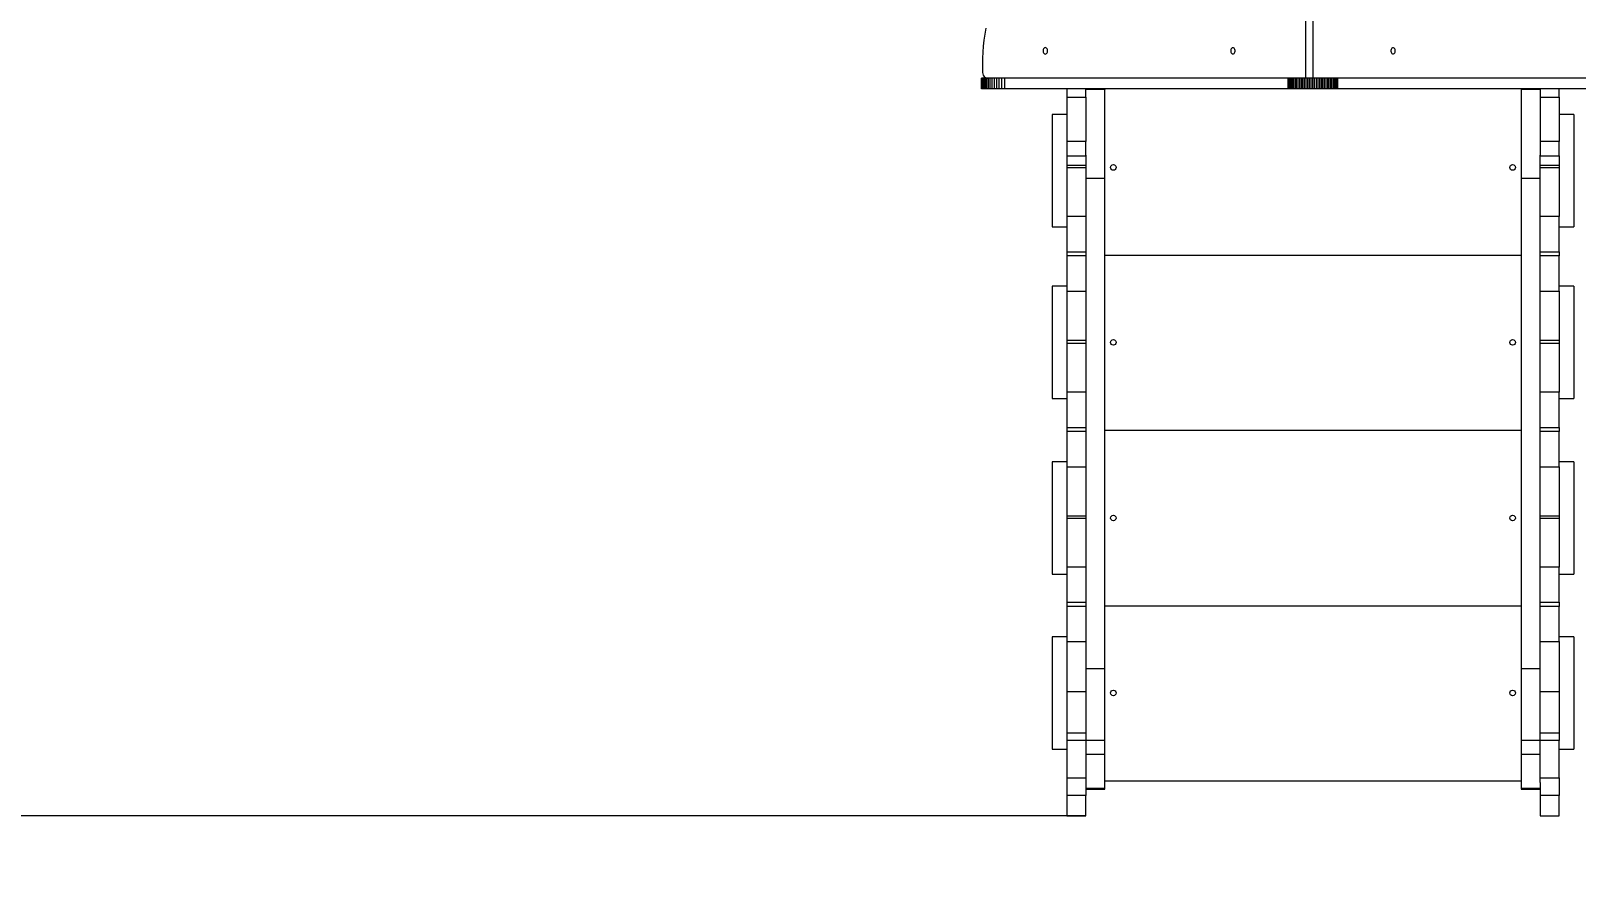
# Model space of a CAD drawing. Header units: millimetres. Extents: x -5943 to 5491, y -4078 to 3213.
# Drawn here: x -2089 to 109, y -1543 to -353 of the extents above; entities that cross this region are included whole.
import ezdxf

# ---------------------------------------------------------------- set-up
doc = ezdxf.new("R2010")
doc.units = ezdxf.units.MM
for name, color, linetype in [('DIKOM_ОБЪЕКТ', 7, 'Continuous'), ('DIKOM_РАЗМЕР_ЗОНА', 7, 'Continuous'), ('DIKOM_РАЗМЕР_ОБЪЕКТА', 7, 'Continuous')]:
    doc.layers.add(name, color=color, linetype=linetype)
doc.styles.add('style1', font='arial.ttf', dxfattribs={"width": 0.8})
doc.dimstyles.new('1-50', dxfattribs={"dimtxt": 300, "dimasz": 200, "dimexe": 100, "dimexo": 0, "dimgap": 100, "dimtad": 1, "dimtxsty": 'style1', "dimcen": 200, "dimclrd": 7, "dimclre": 7, "dimclrt": 7, "dimadec": 1, "dimazin": 2, "dimtfac": 1, "dimtmove": 0, "dimatfit": 2, "dimfxl": 0, "dimlwd": 25, "dimlwe": 18, "dimarcsym": 0})

# ---------------------------------------------------------------- blocks, each defined once
blk = doc.blocks.new('*D9')
at = {"layer": 'Defpoints', "color": 0, "transparency": 16777216}
for p in [(3989.9, 24.9), (-2725.5, -245.4), (-2725.5, -2177.8)]:
    blk.add_point(p, dxfattribs=at)
at = {"layer": 'DIKOM_РАЗМЕР_ОБЪЕКТА', "color": 7, "lineweight": 18, "transparency": 16777216}
for p, q in [((3989.9, 24.9), (3989.9, -2277.8)), ((-2725.5, -245.4), (-2725.5, -2277.8))]:
    blk.add_line(p, q, dxfattribs=at)
at = {"layer": 'DIKOM_РАЗМЕР_ОБЪЕКТА', "color": 7, "lineweight": 25, "transparency": 16777216}
blk.add_line((3789.9, -2177.8), (-2525.5, -2177.8), dxfattribs=at)
at = {"layer": 'DIKOM_РАЗМЕР_ОБЪЕКТА', "color": 7, "transparency": 16777216}
for points in [[(-2525.5, -2144.5), (-2525.5, -2211.2), (-2725.5, -2177.8)], [(3789.9, -2144.5), (3789.9, -2211.2), (3989.9, -2177.8)]]:
    blk.add_solid(points, dxfattribs=at)
at = {"layer": 'DIKOM_РАЗМЕР_ОБЪЕКТА', "color": 7, "transparency": 16777216, "insert": (910.7, -1924.7), "char_height": 300, "attachment_point": 5, "style": 'style1'}
blk.add_mtext('6700', dxfattribs=at)
blk = doc.blocks.new('*D10')
at = {"layer": 'Defpoints', "color": 0, "transparency": 16777216}
for p in [(1682.4, 1713.5), (-3225.3, -1470.4), (-588.5, -1470.4)]:
    blk.add_point(p, dxfattribs=at)
at = {"layer": 'DIKOM_РАЗМЕР_ОБЪЕКТА', "color": 7, "lineweight": 18, "transparency": 16777216}
for p, q in [((1682.4, 1713.5), (-3325.3, 1713.5)), ((-588.5, -1470.4), (-3325.3, -1470.4))]:
    blk.add_line(p, q, dxfattribs=at)
at = {"layer": 'DIKOM_РАЗМЕР_ОБЪЕКТА', "color": 7, "lineweight": 25, "transparency": 16777216}
blk.add_line((-3225.3, 1513.5), (-3225.3, -1270.4), dxfattribs=at)
at = {"layer": 'DIKOM_РАЗМЕР_ОБЪЕКТА', "color": 7, "transparency": 16777216}
for points in [[(-3258.6, 1513.5), (-3192, 1513.5), (-3225.3, 1713.5)], [(-3258.6, -1270.4), (-3192, -1270.4), (-3225.3, -1470.4)]]:
    blk.add_solid(points, dxfattribs=at)
at = {"layer": 'DIKOM_РАЗМЕР_ОБЪЕКТА', "color": 7, "transparency": 16777216, "insert": (-3478.6, 169.7), "char_height": 300, "attachment_point": 5, "rotation": 90, "style": 'style1'}
blk.add_mtext('3200', dxfattribs=at)
blk = doc.blocks.new('*D11')
at = {"layer": 'Defpoints', "color": 0, "transparency": 16777216}
for p in [(-4749.3, -9.9), (5490.7, -9.9), (-4749.3, -3977.5)]:
    blk.add_point(p, dxfattribs=at)
at = {"layer": 'DIKOM_РАЗМЕР_ЗОНА', "color": 7, "lineweight": 18, "transparency": 16777216}
for p, q in [((-4749.3, -9.9), (-4749.3, -4077.5)), ((5490.7, -9.9), (5490.7, -4077.5))]:
    blk.add_line(p, q, dxfattribs=at)
at = {"layer": 'DIKOM_РАЗМЕР_ЗОНА', "color": 7, "lineweight": 25, "transparency": 16777216}
blk.add_line((5290.7, -3977.5), (-4549.3, -3977.5), dxfattribs=at)
at = {"layer": 'DIKOM_РАЗМЕР_ЗОНА', "color": 7, "transparency": 16777216}
for points in [[(-4549.3, -3944.2), (-4549.3, -4010.8), (-4749.3, -3977.5)], [(5290.7, -3944.2), (5290.7, -4010.8), (5490.7, -3977.5)]]:
    blk.add_solid(points, dxfattribs=at)
at = {"layer": 'DIKOM_РАЗМЕР_ЗОНА', "color": 7, "transparency": 16777216, "insert": (142, -3724.3), "char_height": 300, "attachment_point": 5, "style": 'style1'}
blk.add_mtext('10200', dxfattribs=at)
blk = doc.blocks.new('*D12')
at = {"layer": 'Defpoints', "color": 0, "transparency": 16777216}
for p in [(2021.9, 3213.5), (-5493, -2970.4), (-283.3, -2970.4)]:
    blk.add_point(p, dxfattribs=at)
at = {"layer": 'DIKOM_РАЗМЕР_ЗОНА', "color": 7, "lineweight": 18, "transparency": 16777216}
for p, q in [((2021.9, 3213.5), (-5593, 3213.5)), ((-283.3, -2970.4), (-5593, -2970.4))]:
    blk.add_line(p, q, dxfattribs=at)
at = {"layer": 'DIKOM_РАЗМЕР_ЗОНА', "color": 7, "lineweight": 25, "transparency": 16777216}
blk.add_line((-5493, 3013.5), (-5493, -2770.4), dxfattribs=at)
at = {"layer": 'DIKOM_РАЗМЕР_ЗОНА', "color": 7, "transparency": 16777216}
for points in [[(-5526.4, 3013.5), (-5459.7, 3013.5), (-5493, 3213.5)], [(-5526.4, -2770.4), (-5459.7, -2770.4), (-5493, -2970.4)]]:
    blk.add_solid(points, dxfattribs=at)
at = {"layer": 'DIKOM_РАЗМЕР_ЗОНА', "color": 7, "transparency": 16777216, "insert": (-5746.2, 37.5), "char_height": 300, "attachment_point": 5, "rotation": 90, "style": 'style1'}
blk.add_mtext('6200', dxfattribs=at)

msp = doc.modelspace()

# ---------------------------------------------------------------- linework, layer by layer
at = {"layer": 'DIKOM_ОБЪЕКТ', "color": 7, "linetype": 'Continuous', "lineweight": 15}
for p, q in [((-276.069, 29.596), (-276.069, -420.404)), ((-265.463, 29.596), (-265.463, -420.404)), ((-735.689, -400.404), (-735.689, -410.404)), ((-736.912, -435.404), (-736.912, -420.404)), ((-736.734, -420.404), (-736.912, -420.404)), ((-736.734, -435.404), (-736.912, -435.404)), ((-736.734, -435.404), (-736.734, -420.404)), ((-736.248, -420.404), (-736.734, -420.404)), ((-736.248, -435.404), (-736.734, -435.404)), ((-736.248, -435.404), (-736.248, -420.404)), ((-735.459, -420.404), (-736.248, -420.404)), ((-735.459, -435.404), (-736.248, -435.404)), ((-735.459, -435.404), (-735.459, -420.404)), ((-734.37, -420.404), (-735.459, -420.404)), ((-734.37, -435.404), (-735.459, -435.404)), ((-734.37, -435.404), (-734.37, -420.404)), ((-732.986, -420.404), (-734.37, -420.404)), ((-732.986, -435.404), (-734.37, -435.404)), ((-732.986, -435.404), (-732.986, -420.404)), ((-731.311, -420.404), (-732.986, -420.404)), ((-731.311, -435.404), (-732.986, -435.404)), ((-731.311, -435.404), (-731.311, -420.404)), ((-729.35, -420.404), (-731.311, -420.404)), ((-729.35, -435.404), (-731.311, -435.404)), ((-729.35, -435.404), (-729.35, -420.404)), ((-727.106, -420.404), (-729.35, -420.404)), ((-727.106, -435.404), (-729.35, -435.404)), ((-727.106, -435.404), (-727.106, -420.404)), ((-724.585, -420.404), (-727.106, -420.404)), ((-724.585, -435.404), (-727.106, -435.404)), ((-724.585, -435.404), (-724.585, -420.404)), ((-721.791, -420.404), (-724.585, -420.404)), ((-721.791, -435.404), (-724.585, -435.404)), ((-721.791, -435.404), (-721.791, -420.404)), ((-718.727, -420.404), (-721.791, -420.404)), ((-718.727, -435.404), (-721.791, -435.404)), ((-718.727, -435.404), (-718.727, -420.404)), ((-715.399, -420.404), (-718.727, -420.404)), ((-715.399, -435.404), (-718.727, -435.404)), ((-715.399, -435.404), (-715.399, -420.404)), ((-711.81, -420.404), (-715.399, -420.404)), ((-711.81, -435.404), (-715.399, -435.404)), ((-711.81, -435.404), (-711.81, -420.404)), ((-707.965, -420.404), (-711.81, -420.404)), ((-707.965, -435.404), (-711.81, -435.404)), ((-707.965, -435.404), (-707.965, -420.404)), ((-703.869, -420.404), (-707.965, -420.404)), ((-703.869, -435.404), (-707.965, -435.404)), ((-703.869, -435.404), (-703.869, -420.404)), ((-300.818, -420.404), (-703.869, -420.404)), ((-300.818, -435.404), (-703.869, -435.404)), ((-615.463, -435.404), (-615.463, -447.582)), ((-588.463, -447.582), (-588.463, -435.404)), ((-561.463, -436.424), (-588.463, -436.424)), ((-561.463, -435.404), (-561.463, -436.424)), ((-561.463, -562.949), (-561.463, -436.424)), ((-455.25, -435.504), (-455.25, -435.404)), ((-455.235, -435.504), (-455.25, -435.504)), ((-455.235, -435.504), (-455.235, -435.404)), ((-455.19, -435.504), (-455.235, -435.504)), ((-455.19, -435.504), (-455.19, -435.404)), ((-455.115, -435.504), (-455.19, -435.504)), ((-455.115, -435.504), (-455.115, -435.404)), ((-455.009, -435.504), (-455.115, -435.504)), ((-455.009, -435.504), (-455.009, -435.404)), ((-454.872, -435.504), (-455.009, -435.504)), ((-454.872, -435.504), (-454.872, -435.404)), ((-454.705, -435.504), (-454.872, -435.504)), ((-454.705, -435.504), (-454.705, -435.404)), ((-454.507, -435.504), (-454.705, -435.504)), ((-454.507, -435.504), (-454.507, -435.404)), ((-454.279, -435.504), (-454.507, -435.504)), ((-454.279, -435.504), (-454.279, -435.404)), ((-454.022, -435.504), (-454.279, -435.504)), ((-454.022, -435.504), (-454.022, -435.404)), ((-453.734, -435.504), (-454.022, -435.504)), ((-453.734, -435.504), (-453.734, -435.404)), ((-453.417, -435.504), (-453.734, -435.504)), ((-453.417, -435.504), (-453.417, -435.404)), ((-453.069, -435.504), (-453.417, -435.504)), ((-453.069, -435.504), (-453.069, -435.404)), ((-452.692, -435.504), (-453.069, -435.504)), ((-452.692, -435.504), (-452.692, -435.404)), ((-452.285, -435.504), (-452.692, -435.504)), ((-452.285, -435.504), (-452.285, -435.404)), ((-451.849, -435.504), (-452.285, -435.504)), ((-451.849, -435.504), (-451.849, -435.404)), ((-451.384, -435.504), (-451.849, -435.504)), ((-451.384, -435.504), (-451.384, -435.404)), ((-450.888, -435.504), (-451.384, -435.504)), ((-450.888, -435.504), (-450.888, -435.404)), ((-450.364, -435.504), (-450.888, -435.504)), ((-450.364, -435.504), (-450.364, -435.404)), ((-449.811, -435.504), (-450.364, -435.504)), ((-449.811, -435.504), (-449.811, -435.404)), ((-449.229, -435.504), (-449.811, -435.504)), ((-449.229, -435.504), (-449.229, -435.404)), ((-448.618, -435.504), (-449.229, -435.504)), ((-448.618, -435.504), (-448.618, -435.404)), ((-447.978, -435.504), (-448.618, -435.504)), ((-447.978, -435.504), (-447.978, -435.404)), ((-447.309, -435.504), (-447.978, -435.504)), ((-447.309, -435.504), (-447.309, -435.404)), ((-445.886, -435.504), (-447.309, -435.504)), ((-445.886, -435.504), (-445.886, -435.404)), ((-444.349, -435.504), (-445.886, -435.504)), ((-444.349, -435.504), (-444.349, -435.404)), ((-442.699, -435.504), (-444.349, -435.504)), ((-442.699, -435.504), (-442.699, -435.404)), ((-440.937, -435.504), (-442.699, -435.504)), ((-440.937, -435.504), (-440.937, -435.404)), ((-439.064, -435.504), (-440.937, -435.504)), ((-439.064, -435.504), (-439.064, -435.404)), ((-437.08, -435.504), (-439.064, -435.504)), ((-437.08, -435.504), (-437.08, -435.404)), ((-434.987, -435.504), (-437.08, -435.504)), ((-434.987, -435.504), (-434.987, -435.404)), ((-432.785, -435.504), (-434.987, -435.504)), ((-432.785, -435.504), (-432.785, -435.404)), ((-348.952, -435.504), (-432.785, -435.504)), ((-348.952, -435.504), (-348.952, -435.404)), ((-348.09, -435.504), (-348.952, -435.504)), ((-348.09, -435.504), (-348.09, -435.404)), ((-347.219, -435.504), (-348.09, -435.504)), ((-347.219, -435.504), (-347.219, -435.404)), ((-345.457, -435.504), (-347.219, -435.504)), ((-345.457, -435.504), (-345.457, -435.404)), ((-343.678, -435.504), (-345.457, -435.504)), ((-343.678, -435.504), (-343.678, -435.404)), ((-341.896, -435.504), (-343.678, -435.504)), ((-341.896, -435.504), (-341.896, -435.404)), ((-340.123, -435.504), (-341.896, -435.504)), ((-340.123, -435.504), (-340.123, -435.404)), ((-338.37, -435.504), (-340.123, -435.504)), ((-338.37, -435.504), (-338.37, -435.404)), ((-336.649, -435.504), (-338.37, -435.504)), ((-336.649, -435.504), (-336.649, -435.404)), ((-334.974, -435.504), (-336.649, -435.504)), ((-334.974, -435.504), (-334.974, -435.404)), ((-333.357, -435.504), (-334.974, -435.504)), ((-333.357, -435.504), (-333.357, -435.404)), ((-331.809, -435.504), (-333.357, -435.504)), ((-331.809, -435.504), (-331.809, -435.404)), ((-330.343, -435.504), (-331.809, -435.504)), ((-330.343, -435.504), (-330.343, -435.404)), ((-328.971, -435.504), (-330.343, -435.504)), ((-328.971, -435.504), (-328.971, -435.404)), ((-327.705, -435.504), (-328.971, -435.504)), ((-327.705, -435.504), (-327.705, -435.404)), ((-326.559, -435.504), (-327.705, -435.504)), ((-326.559, -435.504), (-326.559, -435.404)), ((-325.543, -435.504), (-326.559, -435.504)), ((-325.543, -435.504), (-325.543, -435.404)), ((-325.088, -435.504), (-325.543, -435.504)), ((-325.088, -435.504), (-325.088, -435.404)), ((-324.67, -435.504), (-325.088, -435.504)), ((-324.67, -435.504), (-324.67, -435.404)), ((-285.727, -435.504), (-324.67, -435.504)), ((-300.818, -435.404), (-300.818, -420.404)), ((-298.954, -420.404), (-300.818, -420.404)), ((-298.954, -435.404), (-300.818, -435.404)), ((-298.954, -435.404), (-298.954, -420.404)), ((-297.023, -420.404), (-298.954, -420.404)), ((-297.023, -435.404), (-298.954, -435.404)), ((-297.023, -435.404), (-297.023, -420.404)), ((-295.03, -420.404), (-297.023, -420.404)), ((-295.03, -435.404), (-297.023, -435.404)), ((-295.03, -435.404), (-295.03, -420.404)), ((-292.979, -420.404), (-295.03, -420.404)), ((-292.979, -435.404), (-295.03, -435.404)), ((-292.979, -435.404), (-292.979, -420.404)), ((-290.874, -420.404), (-292.979, -420.404)), ((-290.874, -435.404), (-292.979, -435.404)), ((-290.874, -435.404), (-290.874, -420.404)), ((-288.72, -420.404), (-290.874, -420.404)), ((-288.72, -435.404), (-290.874, -435.404)), ((-288.72, -435.404), (-288.72, -420.404)), ((-286.522, -420.404), (-288.72, -420.404)), ((-286.522, -435.404), (-288.72, -435.404)), ((-286.522, -435.404), (-286.522, -420.404)), ((-284.283, -420.404), (-286.522, -420.404)), ((-284.283, -435.404), (-286.522, -435.404)), ((-285.727, -435.504), (-285.727, -435.404)), ((-284.659, -435.504), (-285.727, -435.504)), ((-284.659, -435.504), (-284.659, -435.404)), ((-283.552, -435.504), (-284.659, -435.504)), ((-284.283, -435.404), (-284.283, -420.404)), ((-282.008, -420.404), (-284.283, -420.404)), ((-282.008, -435.404), (-284.283, -435.404)), ((-283.552, -435.504), (-283.552, -435.404)), ((-282.409, -435.504), (-283.552, -435.504)), ((-282.409, -435.504), (-282.409, -435.404)), ((-281.234, -435.504), (-282.409, -435.504)), ((-282.008, -435.404), (-282.008, -420.404)), ((-279.703, -420.404), (-282.008, -420.404)), ((-279.703, -435.404), (-282.008, -435.404)), ((-281.234, -435.504), (-281.234, -435.404)), ((-280.027, -435.504), (-281.234, -435.504)), ((-280.027, -435.504), (-280.027, -435.404)), ((-278.793, -435.504), (-280.027, -435.504)), ((-279.703, -435.404), (-279.703, -420.404)), ((-277.37, -420.404), (-279.703, -420.404)), ((-277.37, -435.404), (-279.703, -435.404)), ((-278.793, -435.504), (-278.793, -435.404)), ((-277.533, -435.504), (-278.793, -435.504)), ((-277.533, -435.504), (-277.533, -435.404)), ((-276.25, -435.504), (-277.533, -435.504)), ((-277.37, -435.404), (-277.37, -420.404)), ((-275.016, -420.404), (-277.37, -420.404)), ((-275.016, -435.404), (-277.37, -435.404)), ((-276.25, -435.504), (-276.25, -435.404)), ((-275.6, -435.504), (-276.25, -435.504)), ((-275.6, -435.504), (-275.6, -435.404)), ((-274.946, -435.504), (-275.6, -435.504)), ((-275.016, -435.404), (-275.016, -420.404)), ((-272.643, -420.404), (-275.016, -420.404)), ((-272.643, -435.404), (-275.016, -435.404)), ((-274.946, -435.504), (-274.946, -435.404)), ((-274.288, -435.504), (-274.946, -435.504)), ((-274.288, -435.504), (-274.288, -435.404)), ((-273.625, -435.504), (-274.288, -435.504)), ((-273.625, -435.504), (-273.625, -435.404)), ((-272.958, -435.504), (-273.625, -435.504)), ((-272.958, -435.504), (-272.958, -435.404)), ((-272.288, -435.504), (-272.958, -435.504)), ((-272.643, -435.404), (-272.643, -420.404)), ((-270.257, -420.404), (-272.643, -420.404)), ((-270.257, -435.404), (-272.643, -435.404)), ((-272.288, -435.504), (-272.288, -435.404)), ((-271.614, -435.504), (-272.288, -435.504)), ((-271.614, -435.504), (-271.614, -435.404)), ((-270.938, -435.504), (-271.614, -435.504)), ((-270.938, -435.504), (-270.938, -435.404)), ((-270.26, -435.504), (-270.938, -435.504)), ((-270.26, -435.504), (-270.26, -435.404)), ((-269.578, -435.504), (-270.26, -435.504)), ((-270.257, -435.404), (-270.257, -420.404)), ((-267.862, -420.404), (-270.257, -420.404)), ((-267.862, -435.404), (-270.257, -435.404)), ((-269.578, -435.504), (-269.578, -435.404)), ((-268.896, -435.504), (-269.578, -435.504)), ((-268.896, -435.504), (-268.896, -435.404)), ((-268.211, -435.504), (-268.896, -435.504)), ((-268.211, -435.504), (-268.211, -435.404)), ((-267.525, -435.504), (-268.211, -435.504)), ((-267.862, -435.404), (-267.862, -420.404)), ((-265.463, -420.404), (-267.862, -420.404)), ((-265.463, -435.404), (-267.862, -435.404)), ((-267.525, -435.504), (-267.525, -435.404)), ((-266.838, -435.504), (-267.525, -435.504)), ((-266.838, -435.504), (-266.838, -435.404)), ((-266.151, -435.504), (-266.838, -435.504)), ((-266.151, -435.504), (-266.151, -435.404)), ((-265.463, -435.504), (-266.151, -435.504)), ((-265.463, -435.404), (-265.463, -420.404)), ((-263.063, -420.404), (-265.463, -420.404)), ((-263.063, -435.404), (-265.463, -435.404)), ((-265.463, -435.504), (-265.463, -435.404)), ((-264.776, -435.504), (-265.463, -435.504)), ((-264.776, -435.504), (-264.776, -435.404)), ((-264.088, -435.504), (-264.776, -435.504)), ((-264.088, -435.504), (-264.088, -435.404)), ((-263.401, -435.504), (-264.088, -435.504)), ((-263.401, -435.504), (-263.401, -435.404)), ((-262.716, -435.504), (-263.401, -435.504)), ((-263.063, -435.404), (-263.063, -420.404)), ((-260.669, -420.404), (-263.063, -420.404)), ((-260.669, -435.404), (-263.063, -435.404)), ((-262.716, -435.504), (-262.716, -435.404)), ((-262.031, -435.504), (-262.716, -435.504)), ((-262.031, -435.504), (-262.031, -435.404)), ((-261.348, -435.504), (-262.031, -435.504)), ((-261.348, -435.504), (-261.348, -435.404)), ((-260.667, -435.504), (-261.348, -435.504)), ((-260.669, -435.404), (-260.669, -420.404)), ((-258.283, -420.404), (-260.669, -420.404)), ((-258.283, -435.404), (-260.669, -435.404)), ((-260.667, -435.504), (-260.667, -435.404)), ((-259.988, -435.504), (-260.667, -435.504)), ((-259.988, -435.504), (-259.988, -435.404)), ((-259.312, -435.504), (-259.988, -435.504)), ((-259.312, -435.504), (-259.312, -435.404)), ((-258.638, -435.504), (-259.312, -435.504)), ((-258.638, -435.504), (-258.638, -435.404)), ((-257.968, -435.504), (-258.638, -435.504)), ((-258.283, -435.404), (-258.283, -420.404)), ((-255.91, -420.404), (-258.283, -420.404)), ((-255.91, -435.404), (-258.283, -435.404)), ((-257.968, -435.504), (-257.968, -435.404)), ((-257.302, -435.504), (-257.968, -435.504)), ((-257.302, -435.504), (-257.302, -435.404)), ((-256.639, -435.504), (-257.302, -435.504)), ((-256.639, -435.504), (-256.639, -435.404)), ((-255.98, -435.504), (-256.639, -435.504)), ((-255.98, -435.504), (-255.98, -435.404)), ((-255.326, -435.504), (-255.98, -435.504)), ((-255.91, -435.404), (-255.91, -420.404)), ((-253.555, -420.404), (-255.91, -420.404)), ((-253.555, -435.404), (-255.91, -435.404)), ((-255.326, -435.504), (-255.326, -435.404)), ((-254.677, -435.504), (-255.326, -435.504)), ((-254.677, -435.504), (-254.677, -435.404)), ((-253.394, -435.504), (-254.677, -435.504)), ((-253.555, -435.404), (-253.555, -420.404)), ((-251.223, -420.404), (-253.555, -420.404)), ((-251.223, -435.404), (-253.555, -435.404)), ((-253.394, -435.504), (-253.394, -435.404)), ((-252.134, -435.504), (-253.394, -435.504)), ((-252.134, -435.504), (-252.134, -435.404)), ((-250.899, -435.504), (-252.134, -435.504)), ((-251.223, -435.404), (-251.223, -420.404)), ((-248.917, -420.404), (-251.223, -420.404)), ((-248.917, -435.404), (-251.223, -435.404)), ((-250.899, -435.504), (-250.899, -435.404)), ((-249.693, -435.504), (-250.899, -435.504)), ((-249.693, -435.504), (-249.693, -435.404)), ((-248.517, -435.504), (-249.693, -435.504)), ((-248.917, -435.404), (-248.917, -420.404)), ((-246.643, -420.404), (-248.917, -420.404)), ((-246.643, -435.404), (-248.917, -435.404)), ((-248.517, -435.504), (-248.517, -435.404)), ((-247.374, -435.504), (-248.517, -435.504)), ((-247.374, -435.504), (-247.374, -435.404)), ((-246.268, -435.504), (-247.374, -435.504)), ((-246.643, -435.404), (-246.643, -420.404)), ((-244.404, -420.404), (-246.643, -420.404)), ((-244.404, -435.404), (-246.643, -435.404)), ((-246.268, -435.504), (-246.268, -435.404)), ((-245.199, -435.504), (-246.268, -435.504)), ((-245.199, -435.504), (-245.199, -435.404)), ((-206.256, -435.504), (-245.199, -435.504)), ((-244.404, -435.404), (-244.404, -420.404)), ((-242.205, -420.404), (-244.404, -420.404)), ((-242.205, -435.404), (-244.404, -435.404)), ((-242.205, -435.404), (-242.205, -420.404)), ((-240.052, -420.404), (-242.205, -420.404)), ((-240.052, -435.404), (-242.205, -435.404)), ((-240.052, -435.404), (-240.052, -420.404)), ((-237.947, -420.404), (-240.052, -420.404)), ((-237.947, -435.404), (-240.052, -435.404)), ((-237.947, -435.404), (-237.947, -420.404)), ((-235.895, -420.404), (-237.947, -420.404)), ((-235.895, -435.404), (-237.947, -435.404)), ((-235.895, -435.404), (-235.895, -420.404)), ((-233.902, -420.404), (-235.895, -420.404)), ((-233.902, -435.404), (-235.895, -435.404)), ((-233.902, -435.404), (-233.902, -420.404)), ((-231.971, -420.404), (-233.902, -420.404)), ((-231.971, -435.404), (-233.902, -435.404)), ((-231.971, -435.404), (-231.971, -420.404)), ((-230.107, -420.404), (-231.971, -420.404)), ((-230.107, -435.404), (-231.971, -435.404)), ((-230.107, -435.404), (-230.107, -420.404)), ((172.943, -420.404), (-230.107, -420.404)), ((172.943, -435.404), (-230.107, -435.404)), ((-206.256, -435.504), (-206.256, -435.404)), ((-205.838, -435.504), (-206.256, -435.504)), ((-205.838, -435.504), (-205.838, -435.404)), ((-205.383, -435.504), (-205.838, -435.504)), ((-205.383, -435.504), (-205.383, -435.404)), ((-204.368, -435.504), (-205.383, -435.504)), ((-204.368, -435.504), (-204.368, -435.404)), ((-203.221, -435.504), (-204.368, -435.504)), ((-203.221, -435.504), (-203.221, -435.404)), ((-201.955, -435.504), (-203.221, -435.504)), ((-201.955, -435.504), (-201.955, -435.404)), ((-200.583, -435.504), (-201.955, -435.504)), ((-200.583, -435.504), (-200.583, -435.404)), ((-199.117, -435.504), (-200.583, -435.504)), ((-199.117, -435.504), (-199.117, -435.404)), ((-197.569, -435.504), (-199.117, -435.504)), ((-197.569, -435.504), (-197.569, -435.404)), ((-195.952, -435.504), (-197.569, -435.504)), ((-195.952, -435.504), (-195.952, -435.404)), ((-194.277, -435.504), (-195.952, -435.504)), ((-194.277, -435.504), (-194.277, -435.404)), ((-192.557, -435.504), (-194.277, -435.504)), ((-192.557, -435.504), (-192.557, -435.404)), ((-190.803, -435.504), (-192.557, -435.504)), ((-190.803, -435.504), (-190.803, -435.404)), ((-189.03, -435.504), (-190.803, -435.504)), ((-189.03, -435.504), (-189.03, -435.404)), ((-187.248, -435.504), (-189.03, -435.504)), ((-187.248, -435.504), (-187.248, -435.404)), ((-185.469, -435.504), (-187.248, -435.504)), ((-185.469, -435.504), (-185.469, -435.404)), ((-183.708, -435.504), (-185.469, -435.504)), ((-183.708, -435.504), (-183.708, -435.404)), ((-182.836, -435.504), (-183.708, -435.504)), ((-182.836, -435.504), (-182.836, -435.404)), ((-181.974, -435.504), (-182.836, -435.504)), ((-181.974, -435.504), (-181.974, -435.404)), ((-98.141, -435.504), (-181.974, -435.504)), ((-98.141, -435.504), (-98.141, -435.404)), ((-95.939, -435.504), (-98.141, -435.504)), ((-95.939, -435.504), (-95.939, -435.404)), ((-93.846, -435.504), (-95.939, -435.504)), ((-93.846, -435.504), (-93.846, -435.404)), ((-91.862, -435.504), (-93.846, -435.504)), ((-91.862, -435.504), (-91.862, -435.404)), ((-89.989, -435.504), (-91.862, -435.504)), ((-89.989, -435.504), (-89.989, -435.404)), ((-88.227, -435.504), (-89.989, -435.504)), ((-88.227, -435.504), (-88.227, -435.404)), ((-86.577, -435.504), (-88.227, -435.504)), ((-86.577, -435.504), (-86.577, -435.404)), ((-85.04, -435.504), (-86.577, -435.504)), ((-85.04, -435.504), (-85.04, -435.404)), ((-83.617, -435.504), (-85.04, -435.504)), ((-83.617, -435.504), (-83.617, -435.404)), ((-82.949, -435.504), (-83.617, -435.504)), ((-82.949, -435.504), (-82.949, -435.404)), ((-82.309, -435.504), (-82.949, -435.504)), ((-82.309, -435.504), (-82.309, -435.404)), ((-81.697, -435.504), (-82.309, -435.504)), ((-81.697, -435.504), (-81.697, -435.404)), ((-81.115, -435.504), (-81.697, -435.504)), ((-81.115, -435.504), (-81.115, -435.404)), ((-80.562, -435.504), (-81.115, -435.504)), ((-80.562, -435.504), (-80.562, -435.404)), ((-80.038, -435.504), (-80.562, -435.504)), ((-80.038, -435.504), (-80.038, -435.404)), ((-79.543, -435.504), (-80.038, -435.504)), ((-79.543, -435.504), (-79.543, -435.404)), ((-79.077, -435.504), (-79.543, -435.504)), ((-79.077, -435.504), (-79.077, -435.404)), ((-78.641, -435.504), (-79.077, -435.504)), ((-78.641, -435.504), (-78.641, -435.404)), ((-78.234, -435.504), (-78.641, -435.504)), ((-78.234, -435.504), (-78.234, -435.404)), ((-77.857, -435.504), (-78.234, -435.504)), ((-77.857, -435.504), (-77.857, -435.404)), ((-77.51, -435.504), (-77.857, -435.504)), ((-77.51, -435.504), (-77.51, -435.404)), ((-77.192, -435.504), (-77.51, -435.504)), ((-77.192, -435.504), (-77.192, -435.404)), ((-76.904, -435.504), (-77.192, -435.504)), ((-76.904, -435.504), (-76.904, -435.404)), ((-76.647, -435.504), (-76.904, -435.504)), ((-76.647, -435.504), (-76.647, -435.404)), ((-76.419, -435.504), (-76.647, -435.504)), ((-76.419, -435.504), (-76.419, -435.404)), ((-76.222, -435.504), (-76.419, -435.504)), ((-76.222, -435.504), (-76.222, -435.404)), ((-76.054, -435.504), (-76.222, -435.504)), ((-76.054, -435.504), (-76.054, -435.404)), ((-75.918, -435.504), (-76.054, -435.504)), ((-75.918, -435.504), (-75.918, -435.404)), ((-75.811, -435.504), (-75.918, -435.504)), ((-75.811, -435.504), (-75.811, -435.404)), ((-75.736, -435.504), (-75.811, -435.504)), ((-75.736, -435.504), (-75.736, -435.404)), ((-75.691, -435.504), (-75.736, -435.504)), ((-75.691, -435.504), (-75.691, -435.404)), ((-75.677, -435.504), (-75.691, -435.504)), ((-75.677, -435.504), (-75.677, -435.404)), ((30.537, -435.404), (30.537, -436.424)), ((57.537, -436.424), (30.537, -436.424)), ((30.537, -436.424), (30.537, -562.949)), ((57.537, -435.404), (57.537, -447.582)), ((84.537, -447.582), (84.537, -435.404)), ((-615.463, -447.582), (-588.463, -447.582)), ((-615.463, -447.582), (-615.463, -510.686)), ((-588.463, -447.582), (-588.463, -510.686)), ((57.537, -447.582), (84.537, -447.582)), ((57.537, -447.582), (57.537, -510.686)), ((84.537, -447.582), (84.537, -510.686)), ((-615.463, -472.183), (-636.463, -472.183)), ((-636.463, -472.183), (-636.463, -632.183)), ((105.537, -472.183), (84.537, -472.183)), ((105.537, -472.183), (105.537, -632.183)), ((-588.463, -510.686), (-615.463, -510.686)), ((-615.463, -510.686), (-615.463, -530.862)), ((-588.463, -530.068), (-588.463, -510.686)), ((84.537, -510.686), (57.537, -510.686)), ((57.537, -510.686), (57.537, -530.068)), ((84.537, -530.862), (84.537, -510.686)), ((-615.463, -530.862), (-588.463, -530.862)), ((-615.463, -530.862), (-615.463, -544.404)), ((-615.463, -544.404), (-588.463, -544.404)), ((-615.463, -544.404), (-615.463, -547.404)), ((-615.463, -547.404), (-588.463, -547.404)), ((-615.463, -547.404), (-615.463, -617.404)), ((-588.463, -530.068), (-588.463, -562.949)), ((57.537, -562.949), (57.537, -530.068)), ((57.537, -530.862), (84.537, -530.862)), ((57.537, -544.404), (84.537, -544.404)), ((57.537, -547.404), (84.537, -547.404)), ((84.537, -530.862), (84.537, -544.404)), ((84.537, -544.404), (84.537, -547.404)), ((84.537, -547.404), (84.537, -617.404)), ((-561.463, -562.949), (-588.463, -562.949)), ((-588.463, -562.949), (-588.463, -1260.994)), ((-561.463, -1260.994), (-561.463, -562.949)), ((57.537, -562.949), (30.537, -562.949)), ((30.537, -562.949), (30.537, -1260.994)), ((57.537, -1260.994), (57.537, -562.949)), ((-636.463, -632.183), (-615.463, -632.183)), ((-588.463, -617.404), (-615.463, -617.404)), ((-615.463, -617.404), (-615.463, -667.404)), ((84.537, -617.404), (57.537, -617.404)), ((84.537, -667.404), (84.537, -617.404)), ((84.537, -632.183), (105.537, -632.183)), ((-615.463, -667.404), (-588.463, -667.404)), ((-615.463, -667.404), (-615.463, -673.404)), ((-588.463, -673.404), (-615.463, -673.404)), ((-615.463, -673.404), (-615.463, -723.404)), ((-561.463, -672.404), (30.537, -672.404)), ((57.537, -667.404), (84.537, -667.404)), ((84.537, -673.404), (57.537, -673.404)), ((84.537, -667.404), (84.537, -673.404)), ((84.537, -723.404), (84.537, -673.404)), ((-615.463, -716.404), (-636.463, -716.404)), ((-636.463, -716.404), (-636.463, -876.404)), ((-615.463, -723.404), (-588.463, -723.404)), ((-615.463, -723.404), (-615.463, -793.404)), ((57.537, -723.404), (84.537, -723.404)), ((105.537, -716.404), (84.537, -716.404)), ((84.537, -723.404), (84.537, -793.404)), ((105.537, -716.404), (105.537, -876.404)), ((-615.463, -793.404), (-588.463, -793.404)), ((-615.463, -793.404), (-615.463, -797.404)), ((-615.463, -797.404), (-588.463, -797.404)), ((-615.463, -797.404), (-615.463, -867.404)), ((57.537, -793.404), (84.537, -793.404)), ((57.537, -797.404), (84.537, -797.404)), ((84.537, -793.404), (84.537, -797.404)), ((84.537, -797.404), (84.537, -867.404)), ((-636.463, -876.404), (-615.463, -876.404)), ((-588.463, -867.404), (-615.463, -867.404)), ((-615.463, -867.404), (-615.463, -917.404)), ((84.537, -867.404), (57.537, -867.404)), ((84.537, -917.404), (84.537, -867.404)), ((84.537, -876.404), (105.537, -876.404)), ((-615.463, -917.404), (-588.463, -917.404)), ((-615.463, -917.404), (-615.463, -923.404)), ((-561.463, -921.404), (30.537, -921.404)), ((57.537, -917.404), (84.537, -917.404)), ((84.537, -917.404), (84.537, -923.404)), ((-588.463, -923.404), (-615.463, -923.404)), ((-615.463, -923.404), (-615.463, -973.404)), ((84.537, -923.404), (57.537, -923.404)), ((84.537, -973.404), (84.537, -923.404)), ((-615.463, -966.404), (-636.463, -966.404)), ((-636.463, -966.404), (-636.463, -1126.404)), ((105.537, -966.404), (84.537, -966.404)), ((105.537, -966.404), (105.537, -1126.404)), ((-615.463, -973.404), (-588.463, -973.404)), ((-615.463, -973.404), (-615.463, -1043.404)), ((57.537, -973.404), (84.537, -973.404)), ((84.537, -973.404), (84.537, -1043.404)), ((-615.463, -1043.404), (-588.463, -1043.404)), ((-615.463, -1043.404), (-615.463, -1046.404)), ((-615.463, -1046.404), (-588.463, -1046.404)), ((-615.463, -1046.404), (-615.463, -1116.404)), ((57.537, -1043.404), (84.537, -1043.404)), ((57.537, -1046.404), (84.537, -1046.404)), ((84.537, -1043.404), (84.537, -1046.404)), ((84.537, -1046.404), (84.537, -1116.404)), ((-588.463, -1116.404), (-615.463, -1116.404)), ((-615.463, -1116.404), (-615.463, -1166.404)), ((84.537, -1116.404), (57.537, -1116.404)), ((84.537, -1166.404), (84.537, -1116.404)), ((-636.463, -1126.404), (-615.463, -1126.404)), ((84.537, -1126.404), (105.537, -1126.404)), ((-615.463, -1166.404), (-588.463, -1166.404)), ((-615.463, -1166.404), (-615.463, -1172.404)), ((-588.463, -1172.404), (-615.463, -1172.404)), ((-615.463, -1172.404), (-615.463, -1222.404)), ((-561.463, -1171.404), (30.537, -1171.404)), ((57.537, -1166.404), (84.537, -1166.404)), ((84.537, -1172.404), (57.537, -1172.404)), ((84.537, -1166.404), (84.537, -1172.404)), ((84.537, -1222.404), (84.537, -1172.404)), ((-615.463, -1215.404), (-636.463, -1215.404)), ((-636.463, -1215.404), (-636.463, -1375.404)), ((-615.463, -1222.404), (-588.463, -1222.404)), ((-615.463, -1222.404), (-615.463, -1293.453)), ((57.537, -1222.404), (84.537, -1222.404)), ((105.537, -1215.404), (84.537, -1215.404)), ((84.537, -1222.404), (84.537, -1293.453)), ((105.537, -1215.404), (105.537, -1375.404)), ((-561.463, -1260.994), (-588.463, -1260.994)), ((-588.463, -1260.994), (-588.463, -1362.863)), ((-561.463, -1362.863), (-561.463, -1260.994)), ((57.537, -1260.994), (30.537, -1260.994)), ((30.537, -1260.994), (30.537, -1362.863)), ((57.537, -1362.863), (57.537, -1260.994)), ((-615.463, -1293.453), (-588.463, -1293.453)), ((-615.463, -1293.453), (-615.463, -1352.365)), ((57.537, -1293.453), (84.537, -1293.453)), ((84.537, -1293.453), (84.537, -1352.365)), ((-615.463, -1352.365), (-588.463, -1352.365)), ((-615.463, -1352.365), (-615.463, -1363.153)), ((57.537, -1352.365), (84.537, -1352.365)), ((84.537, -1352.365), (84.537, -1363.153)), ((-636.463, -1375.404), (-615.463, -1375.404)), ((-588.463, -1363.153), (-615.463, -1363.153)), ((-615.463, -1363.153), (-615.463, -1416.088)), ((-561.463, -1362.863), (-588.463, -1362.863)), ((-588.463, -1362.863), (-588.463, -1382.991)), ((-561.463, -1382.991), (-588.463, -1382.991)), ((-588.463, -1382.991), (-588.463, -1422.757)), ((-561.463, -1382.991), (-561.463, -1362.863)), ((-561.463, -1431.649), (-561.463, -1382.991)), ((57.537, -1362.863), (30.537, -1362.863)), ((30.537, -1362.863), (30.537, -1382.991)), ((57.537, -1382.991), (30.537, -1382.991)), ((30.537, -1382.991), (30.537, -1431.649)), ((57.537, -1382.991), (57.537, -1362.863)), ((84.537, -1363.153), (57.537, -1363.153)), ((57.537, -1422.757), (57.537, -1382.991)), ((84.537, -1416.088), (84.537, -1363.153)), ((84.537, -1375.404), (105.537, -1375.404)), ((-615.463, -1416.088), (-588.463, -1416.088)), ((-615.463, -1416.088), (-615.463, -1441.275)), ((-588.463, -1422.757), (-588.463, -1441.275)), ((-561.463, -1420.404), (30.537, -1420.404)), ((57.537, -1416.088), (84.537, -1416.088)), ((57.537, -1422.757), (57.537, -1441.275)), ((84.537, -1416.088), (84.537, -1441.275)), ((-588.463, -1441.275), (-615.463, -1441.275)), ((-615.463, -1441.275), (-615.463, -1470.404)), ((-561.463, -1431.649), (-588.463, -1431.649)), ((-588.463, -1432.297), (-561.463, -1432.297)), ((-588.463, -1470.404), (-588.463, -1441.275)), ((-561.463, -1432.297), (-561.463, -1431.649)), ((57.537, -1431.649), (30.537, -1431.649)), ((30.537, -1431.649), (30.537, -1432.297)), ((30.537, -1432.297), (57.537, -1432.297)), ((84.537, -1441.275), (57.537, -1441.275)), ((57.537, -1441.275), (57.537, -1470.404)), ((84.537, -1470.404), (84.537, -1441.275)), ((-615.463, -1470.404), (-588.463, -1470.404)), ((57.537, -1470.404), (84.537, -1470.404))]:
    msp.add_line(p, q, dxfattribs=at)
at = {"layer": 'DIKOM_ОБЪЕКТ', "color": 7, "linetype": 'Continuous', "lineweight": 15, "flags": 128}
for points in [[(-730.979, -349.216), (-732.412, -357.601), (-733.589, -366.066), (-734.506, -374.594), (-735.163, -383.171), (-735.557, -391.779), (-735.689, -400.404)], [(-646.264, -376.843), (-647.172, -377.028), (-648.007, -377.567), (-648.701, -378.417), (-649.197, -379.509), (-649.456, -380.755), (-649.456, -382.053), (-649.197, -383.298), (-648.701, -384.39), (-648.007, -385.24), (-647.172, -385.78), (-646.264, -385.964), (-645.355, -385.78), (-644.52, -385.24), (-643.827, -384.39), (-643.33, -383.298), (-643.072, -382.053), (-643.072, -380.755), (-643.33, -379.509), (-643.827, -378.417), (-644.52, -377.567), (-645.355, -377.028), (-646.264, -376.843)], [(-379.354, -377.004), (-380.231, -377.182), (-381.036, -377.702), (-381.705, -378.522), (-382.184, -379.576), (-382.434, -380.778), (-382.434, -382.03), (-382.184, -383.232), (-381.705, -384.285), (-381.036, -385.105), (-380.231, -385.626), (-379.354, -385.804), (-378.478, -385.626), (-377.672, -385.105), (-377.003, -384.285), (-376.524, -383.232), (-376.275, -382.03), (-376.275, -380.778), (-376.524, -379.576), (-377.003, -378.522), (-377.672, -377.702), (-378.478, -377.182), (-379.354, -377.004)], [(-151.571, -385.804), (-150.695, -385.626), (-149.889, -385.105), (-149.22, -384.285), (-148.741, -383.232), (-148.492, -382.03), (-148.492, -380.778), (-148.741, -379.576), (-149.22, -378.522), (-149.889, -377.702), (-150.695, -377.182), (-151.571, -377.004), (-152.448, -377.182), (-153.253, -377.702), (-153.923, -378.522), (-154.402, -379.576), (-154.651, -380.778), (-154.651, -382.03), (-154.402, -383.232), (-153.923, -384.285), (-153.253, -385.105), (-152.448, -385.626), (-151.571, -385.804)], [(-735.689, -410.404), (-735.553, -412.355), (-735.151, -414.231), (-734.497, -415.96), (-733.618, -417.475), (-732.546, -418.718), (-731.324, -419.643), (-729.997, -420.212), (-728.618, -420.404)]]:
    msp.add_lwpolyline(points, dxfattribs=at)
at = {"layer": 'DIKOM_ОБЪЕКТ', "color": 7, "linetype": 'Continuous', "lineweight": 15}
for centre in [(-549.463, -547.404), (18.537, -547.404), (-549.463, -796.404), (18.537, -796.404), (-549.463, -1046.404), (18.537, -1046.404), (-549.463, -1295.404), (18.537, -1295.404)]:
    msp.add_circle(centre, 4, dxfattribs=at)

# ---------------------------------------------------------------- dimensions: what is measured, and where the dimension line sits
at = {"layer": 'DIKOM_РАЗМЕР_ЗОНА'}
dim = msp.add_linear_dim(base=(-5493.042, -2970.404), p1=(2021.879, 3213.478), p2=(-283.303, -2970.404), angle=90, text='6200', dimstyle='1-50', dxfattribs=at)
dim.commit()
dim.dimension.update_dxf_attribs({"geometry": '*D12', "text_midpoint": (-5493.042, 37.54), "dimtype": 160})
dim = msp.add_linear_dim(base=(-4749.28, -3977.5), p1=(5490.656, -9.904), p2=(-4749.28, -9.904), text='10200', dimstyle='1-50', dxfattribs=at)
dim.commit()
dim.dimension.update_dxf_attribs({"geometry": '*D11', "text_midpoint": (142.001, -3977.5), "dimtype": 160})
at = {"layer": 'DIKOM_РАЗМЕР_ОБЪЕКТА'}
dim = msp.add_linear_dim(base=(-3225.285, -1470.404), p1=(1682.379, 1713.478), p2=(-588.463, -1470.404), angle=90, text='3200', dimstyle='1-50', dxfattribs=at)
dim.commit()
dim.dimension.update_dxf_attribs({"geometry": '*D10', "text_midpoint": (-3225.285, 169.724), "dimtype": 160})
dim = msp.add_linear_dim(base=(-2725.45, -2177.849), p1=(3989.882, 24.893), p2=(-2725.45, -245.404), text='6700', dimstyle='1-50', dxfattribs=at)
dim.commit()
dim.dimension.update_dxf_attribs({"geometry": '*D9', "text_midpoint": (910.735, -2177.849), "dimtype": 160})

doc.saveas('drawing.dxf')
